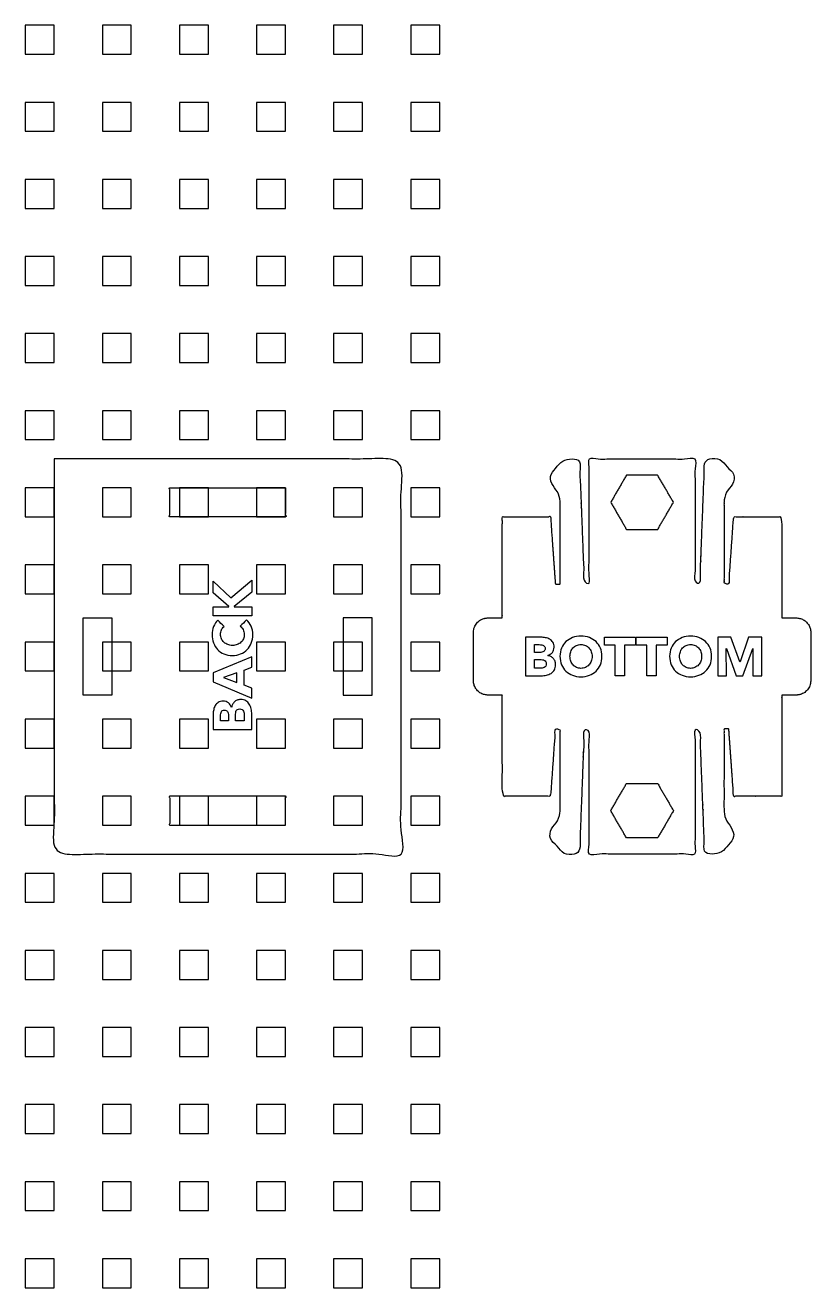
# Model space of a CAD drawing. Header units: millimetres. Extents: x -66 to 104, y -66 to 66.
# Drawn here: x 22.5 to 104, y -65.5 to 65.5 of the extents above; entities that cross this region are included whole.
import ezdxf

# ---------------------------------------------------------------- set-up
doc = ezdxf.new("R2010")
doc.units = ezdxf.units.MM
doc.header["$MEASUREMENT"] = 0
for name, color, linetype, true_color in [('cut', 1, 'Continuous', 0xff0000), ('documentation', 5, 'Continuous', 0x0000ff), ('grid', 96, 'Continuous', 0x007f00)]:
    doc.layers.add(name, color=color, linetype=linetype, true_color=true_color)

msp = doc.modelspace()

# ---------------------------------------------------------------- linework, layer by layer
at = {"layer": 'cut'}
for points in [[(31.5, -4), (28.5, -4), (28.5, 4), (31.5, 4)], [(55.5, -4), (58.5, -4), (58.5, 4), (55.5, 4)]]:
    msp.add_lwpolyline(points, close=True, dxfattribs=at)
for points, knots in [([(25.5, 20.5), (43.5, 20.5), (61.5, 20.5), (61.5, 0), (61.5, -20.5), (43.5, -20.5), (25.5, -20.5), (25.5, 0), (25.5, 20.5)], [1600.597344, 1600.597344, 1600.597344, 1661.597344, 1661.597344, 1734.597344, 1734.597344, 1795.597344, 1795.597344, 1868.597344, 1868.597344, 1868.597344]), ([(84.88, 18.81), (86.5, 18.81), (88.12, 18.81), (88.94, 17.41), (89.75, 16), (88.94, 14.59), (88.12, 13.19), (86.5, 13.19), (84.88, 13.19), (84.06, 14.59), (83.25, 16), (84.06, 17.41), (84.88, 18.81)], [32.5, 32.5, 32.5, 35.75, 35.75, 39, 39, 42.25, 42.25, 45.5, 45.5, 48.75, 48.75, 52, 52, 52]), ([(49.5, 17.5), (43.5, 17.5), (37.5, 17.5), (37.5, 16), (37.5, 14.5), (43.5, 14.5), (49.5, 14.5), (49.5, 16), (49.5, 17.5)], [0, 0, 0, 12, 12, 15, 15, 27, 27, 30, 30, 30]), ([(84.88, -18.81), (86.5, -18.81), (88.12, -18.81), (88.94, -17.41), (89.75, -16), (88.94, -14.59), (88.12, -13.19), (86.5, -13.19), (84.88, -13.19), (84.06, -14.59), (83.25, -16), (84.06, -17.41), (84.88, -18.81)], [32.5, 32.5, 32.5, 35.75, 35.75, 39, 39, 42.25, 42.25, 45.5, 45.5, 48.75, 48.75, 52, 52, 52]), ([(49.5, -17.5), (43.5, -17.5), (37.5, -17.5), (37.5, -16), (37.5, -14.5), (43.5, -14.5), (49.5, -14.5), (49.5, -16), (49.5, -17.5)], [0, 0, 0, 12, 12, 15, 15, 27, 27, 30, 30, 30])]:
    msp.add_open_spline(points, degree=2, knots=knots, dxfattribs=at)
msp.add_rational_spline([(72, 4), (71.25, 4), (70.5, 4), (69, 4), (69, 2.5), (69, 0), (69, -2.5), (69, -4), (70.5, -4), (71.25, -4), (72, -4), (72, -5.25), (72, -14.5), (74.5, -14.5), (77, -14.5), (77.25, -11), (77.5, -7.5), (77.75, -7.5), (78, -7.5), (78, -12), (78, -16.5), (77.75, -17), (77.5, -17.5), (77.25, -17.75), (77, -18), (77, -18.5), (77, -19), (77.75, -19.75), (78.5, -20.5), (79.25, -20.5), (80, -20.5), (80.25, -14), (80.5, -7.5), (80.75, -7.5), (81, -7.5), (81, -14), (81, -20.5), (86.5, -20.5), (92, -20.5), (92, -14), (92, -7.5), (92.25, -7.5), (92.5, -7.5), (92.75, -14), (93, -20.5), (93.75, -20.5), (94.5, -20.5), (95.25, -19.75), (96, -19), (96, -18.5), (96, -18), (95.75, -17.75), (95.5, -17.5), (95.25, -17), (95, -16.5), (95, -12), (95, -7.5), (95.25, -7.5), (95.5, -7.5), (95.75, -11), (96, -14.5), (98.5, -14.5), (101, -14.5), (101, -5.25), (101, -4), (101.75, -4), (102.5, -4), (104, -4), (104, -2.5), (104, 0), (104, 2.5), (104, 4), (102.5, 4), (101.75, 4), (101, 4), (101, 5.25), (101, 14.5), (98.5, 14.5), (96, 14.5), (95.75, 11), (95.5, 7.5), (95.25, 7.5), (95, 7.5), (95, 12), (95, 16.5), (95.25, 17), (95.5, 17.5), (95.75, 17.75), (96, 18), (96, 18.5), (96, 19), (95.25, 19.75), (94.5, 20.5), (93.75, 20.5), (93, 20.5), (92.75, 14), (92.5, 7.5), (92.25, 7.5), (92, 7.5), (92, 14), (92, 20.5), (86.5, 20.5), (81, 20.5), (81, 14), (81, 7.5), (80.75, 7.5), (80.5, 7.5), (80.25, 14), (80, 20.5), (79.25, 20.5), (78.5, 20.5), (77.75, 19.75), (77, 19), (77, 18.5), (77, 18), (77.25, 17.75), (77.5, 17.5), (77.75, 17), (78, 16.5), (78, 12), (78, 7.5), (77.75, 7.5), (77.5, 7.5), (77.25, 11), (77, 14.5), (74.5, 14.5), (72, 14.5), (72, 5.25), (72, 4)], [1, 1, 1, 0.707106781187, 1, 1, 1, 0.707106781187, 1, 1, 1, 1, 1, 1, 1, 1, 1, 1, 1, 1, 1, 1, 1, 1, 1, 1, 1, 1, 1, 1, 1, 1, 1, 1, 1, 1, 1, 1, 1, 1, 1, 1, 1, 1, 1, 1, 1, 1, 1, 1, 1, 1, 1, 1, 1, 1, 1, 1, 1, 1, 1, 1, 1, 1, 1, 1, 1, 0.707106781187, 1, 1, 1, 0.707106781187, 1, 1, 1, 1, 1, 1, 1, 1, 1, 1, 1, 1, 1, 1, 1, 1, 1, 1, 1, 1, 1, 1, 1, 1, 1, 1, 1, 1, 1, 1, 1, 1, 1, 1, 1, 1, 1, 1, 1, 1, 1, 1, 1, 1, 1, 1, 1, 1, 1, 1, 1, 1, 1, 1, 1, 1, 1], degree=2, knots=[1522.703415, 1522.703415, 1522.703415, 1524.203415, 1524.203415, 1526.55961, 1526.55961, 1531.55961, 1531.55961, 1533.915804, 1533.915804, 1535.415804, 1535.415804, 1553.915804, 1553.915804, 1574.918274, 1574.918274, 1581.936108, 1581.936108, 1582.436108, 1582.436108, 1591.436109, 1591.436109, 1592.554143, 1592.554143, 1593.261249, 1593.261249, 1594.261249, 1594.261249, 1596.382568, 1596.382568, 1597.882568, 1597.882568, 1610.89218, 1610.89218, 1611.39218, 1611.39218, 1624.392179, 1624.392179, 1635.392179, 1635.392179, 1648.392179, 1648.392179, 1648.892178, 1648.892178, 1661.901789, 1661.901789, 1663.401789, 1663.401789, 1665.523109, 1665.523109, 1666.523109, 1666.523109, 1667.230216, 1667.230216, 1668.34825, 1668.34825, 1677.34825, 1677.34825, 1677.84825, 1677.84825, 1684.866085, 1684.866085, 1705.863616, 1705.863616, 1724.363616, 1724.363616, 1725.863616, 1725.863616, 1728.21981, 1728.21981, 1733.21981, 1733.21981, 1735.576005, 1735.576005, 1737.076005, 1737.076005, 1755.576005, 1755.576005, 1776.573536, 1776.573536, 1783.59137, 1783.59137, 1784.09137, 1784.09137, 1793.091371, 1793.091371, 1794.209405, 1794.209405, 1794.916511, 1794.916511, 1795.916511, 1795.916511, 1798.037831, 1798.037831, 1799.537832, 1799.537832, 1812.547443, 1812.547443, 1813.047442, 1813.047442, 1826.047441, 1826.047441, 1837.047442, 1837.047442, 1850.047441, 1850.047441, 1850.547441, 1850.547441, 1863.557052, 1863.557052, 1865.057053, 1865.057053, 1867.178372, 1867.178372, 1868.178372, 1868.178372, 1868.885478, 1868.885478, 1870.003512, 1870.003512, 1879.003512, 1879.003512, 1879.503512, 1879.503512, 1886.521347, 1886.521347, 1907.523817, 1907.523817, 1926.023817, 1926.023817, 1926.023817], dxfattribs=at)
at = {"layer": 'documentation'}
for p, q in [((43.84, 6.1), (46, 7.93)), ((46, 7.93), (46, 6.67)), ((42, 6.62), (42, 7.82)), ((42, 7.82), (43.84, 6.1)), ((43.63, 5.19), (42, 6.62)), ((46, 6.67), (44.16, 5.18)), ((42, 4.22), (42, 5.17)), ((42, 5.17), (43.63, 5.17)), ((46, 4.22), (42, 4.22)), ((43.63, 5.17), (43.63, 5.19)), ((44.16, 5.18), (44.16, 5.17)), ((44.16, 5.17), (46, 5.17)), ((46, 5.17), (46, 4.22)), ((82.59, 1.18), (82.59, 2)), ((82.59, 2), (85.82, 2)), ((85.82, 2), (85.82, 1.18)), ((85.88, 1.18), (85.88, 2)), ((85.88, 2), (89.1, 2)), ((89.1, 2), (89.1, 1.18)), ((95.72, 2), (94.35, 2)), ((94.35, 2), (94.35, -2)), ((96.63, -0.56), (95.72, 2)), ((97.53, 2), (96.66, -0.56)), ((98.92, 2), (97.53, 2)), ((98.92, -2), (98.92, 2)), ((83.72, 1.18), (82.59, 1.18)), ((83.72, -2), (83.72, 1.18)), ((84.69, 1.18), (84.69, -2)), ((85.82, 1.18), (84.69, 1.18)), ((87.01, 1.18), (85.88, 1.18)), ((87.01, -2), (87.01, 1.18)), ((87.97, 1.18), (87.97, -2)), ((89.1, 1.18), (87.97, 1.18)), ((95.26, -2), (95.24, 0.83)), ((95.24, 0.83), (95.25, 0.83)), ((95.25, 0.83), (96.27, -2)), ((96.94, -2), (97.98, 0.83)), ((97.98, 0.83), (98, 0.83)), ((98, 0.83), (97.98, -2)), ((46, -0.05), (42, -1.71)), ((45.21, -1.43), (46, -1.12)), ((46, -1.12), (46, -0.05)), ((96.66, -0.56), (96.63, -0.56)), ((42, -1.71), (42, -2.64)), ((44.44, -1.69), (43.07, -2.19)), ((43.07, -2.19), (44.44, -2.7)), ((44.44, -2.7), (44.44, -1.69)), ((45.21, -2.98), (45.21, -1.43)), ((84.69, -2), (83.72, -2)), ((87.97, -2), (87.01, -2)), ((94.35, -2), (95.26, -2)), ((96.27, -2), (96.94, -2)), ((97.98, -2), (98.92, -2)), ((42, -2.64), (46, -4.32)), ((46, -3.27), (45.21, -2.98)), ((46, -4.32), (46, -3.27))]:
    msp.add_line(p, q, dxfattribs=at)
for points, knots in [([(45.45, 3.81), (45.65, 3.63), (45.81, 3.41), (45.93, 3.15), (46.05, 2.89), (46.11, 2.59), (46.11, 2.25), (46.11, 1.95), (46.06, 1.66), (45.95, 1.4), (45.85, 1.14), (45.71, 0.91), (45.52, 0.72), (45.34, 0.53), (45.11, 0.37), (44.85, 0.27), (44.59, 0.16), (44.31, 0.1), (43.99, 0.1), (43.67, 0.1), (43.38, 0.16), (43.12, 0.27), (42.86, 0.38), (42.64, 0.53), (42.46, 0.73), (42.28, 0.92), (42.14, 1.15), (42.04, 1.42), (41.94, 1.68), (41.89, 1.97), (41.89, 2.27), (41.89, 2.55), (41.94, 2.83), (42.04, 3.1), (42.14, 3.38), (42.29, 3.6), (42.48, 3.77), (42.7, 3.55), (42.92, 3.33), (43.14, 3.11), (43.01, 3.02), (42.92, 2.9), (42.86, 2.76), (42.8, 2.61), (42.77, 2.46), (42.77, 2.31), (42.77, 2.14), (42.8, 1.98), (42.86, 1.84), (42.92, 1.7), (43.01, 1.58), (43.12, 1.47), (43.23, 1.37), (43.36, 1.29), (43.51, 1.24), (43.65, 1.18), (43.82, 1.15), (43.99, 1.15), (44.18, 1.15), (44.34, 1.18), (44.49, 1.24), (44.64, 1.29), (44.77, 1.37), (44.88, 1.47), (44.99, 1.57), (45.07, 1.69), (45.13, 1.83), (45.19, 1.97), (45.22, 2.12), (45.22, 2.29), (45.22, 2.48), (45.18, 2.65), (45.11, 2.79), (45.03, 2.93), (44.93, 3.05), (44.81, 3.14), (45.02, 3.36), (45.24, 3.58), (45.45, 3.81)], [0, 0, 0, 0, 1, 1, 1, 2, 2, 2, 3, 3, 3, 4, 4, 4, 5, 5, 5, 6, 6, 6, 7, 7, 7, 8, 8, 8, 9, 9, 9, 10, 10, 10, 11, 11, 11, 12, 12, 12, 13, 13, 13, 14, 14, 14, 15, 15, 15, 16, 16, 16, 17, 17, 17, 18, 18, 18, 19, 19, 19, 20, 20, 20, 21, 21, 21, 22, 22, 22, 23, 23, 23, 24, 24, 24, 25, 25, 25, 26, 26, 26, 26]), ([(77.53, -0.84), (77.53, -1.05), (77.49, -1.24), (77.4, -1.39), (77.31, -1.54), (77.2, -1.66), (77.06, -1.75), (76.91, -1.84), (76.75, -1.9), (76.57, -1.94), (76.39, -1.98), (76.2, -2), (76.01, -2), (75.47, -2), (74.94, -2), (74.41, -2), (74.41, -0.67), (74.41, 0.67), (74.41, 2), (74.94, 2), (75.47, 2), (76.01, 2), (76.16, 2), (76.32, 1.98), (76.48, 1.95), (76.64, 1.92), (76.79, 1.87), (76.92, 1.79), (77.05, 1.71), (77.16, 1.61), (77.24, 1.47), (77.33, 1.34), (77.37, 1.18), (77.37, 0.97), (77.37, 0.75), (77.31, 0.57), (77.19, 0.42), (77.07, 0.28), (76.91, 0.17), (76.71, 0.11), (76.71, 0.1), (76.71, 0.1), (76.71, 0.1), (76.82, 0.08), (76.93, 0.04), (77.03, -0.01), (77.13, -0.06), (77.22, -0.12), (77.29, -0.2), (77.36, -0.28), (77.42, -0.37), (77.47, -0.48), (77.51, -0.59), (77.53, -0.7), (77.53, -0.84)], [0, 0, 0, 0, 1, 1, 1, 2, 2, 2, 3, 3, 3, 4, 4, 4, 5, 5, 5, 6, 6, 6, 7, 7, 7, 8, 8, 8, 9, 9, 9, 10, 10, 10, 11, 11, 11, 12, 12, 12, 13, 13, 13, 14, 14, 14, 15, 15, 15, 16, 16, 16, 17, 17, 17, 18, 18, 18, 18]), ([(82.34, 0.02), (82.34, -0.3), (82.28, -0.59), (82.18, -0.85), (82.07, -1.11), (81.91, -1.34), (81.72, -1.52), (81.53, -1.71), (81.3, -1.85), (81.03, -1.95), (80.76, -2.06), (80.47, -2.11), (80.16, -2.11), (79.85, -2.11), (79.56, -2.06), (79.29, -1.95), (79.03, -1.85), (78.8, -1.71), (78.6, -1.52), (78.41, -1.34), (78.26, -1.11), (78.15, -0.85), (78.04, -0.59), (77.98, -0.3), (77.98, 0.02), (77.98, 0.34), (78.04, 0.63), (78.15, 0.88), (78.26, 1.14), (78.41, 1.36), (78.6, 1.54), (78.8, 1.72), (79.03, 1.86), (79.29, 1.96), (79.56, 2.06), (79.85, 2.11), (80.16, 2.11), (80.47, 2.11), (80.76, 2.06), (81.03, 1.96), (81.3, 1.86), (81.53, 1.72), (81.72, 1.54), (81.91, 1.36), (82.07, 1.14), (82.18, 0.88), (82.28, 0.63), (82.34, 0.34), (82.34, 0.02)], [0, 0, 0, 0, 1, 1, 1, 2, 2, 2, 3, 3, 3, 4, 4, 4, 5, 5, 5, 6, 6, 6, 7, 7, 7, 8, 8, 8, 9, 9, 9, 10, 10, 10, 11, 11, 11, 12, 12, 12, 13, 13, 13, 14, 14, 14, 15, 15, 15, 16, 16, 16, 16]), ([(93.71, 0.02), (93.71, -0.3), (93.66, -0.59), (93.55, -0.85), (93.44, -1.11), (93.29, -1.34), (93.09, -1.52), (92.9, -1.71), (92.67, -1.85), (92.4, -1.95), (92.13, -2.06), (91.84, -2.11), (91.53, -2.11), (91.22, -2.11), (90.93, -2.06), (90.66, -1.95), (90.4, -1.85), (90.17, -1.71), (89.97, -1.52), (89.78, -1.34), (89.63, -1.11), (89.52, -0.85), (89.41, -0.59), (89.36, -0.3), (89.36, 0.02), (89.36, 0.34), (89.41, 0.63), (89.52, 0.88), (89.63, 1.14), (89.78, 1.36), (89.97, 1.54), (90.17, 1.72), (90.4, 1.86), (90.66, 1.96), (90.93, 2.06), (91.22, 2.11), (91.53, 2.11), (91.84, 2.11), (92.13, 2.06), (92.4, 1.96), (92.67, 1.86), (92.9, 1.72), (93.09, 1.54), (93.29, 1.36), (93.44, 1.14), (93.55, 0.88), (93.66, 0.63), (93.71, 0.34), (93.71, 0.02)], [0, 0, 0, 0, 1, 1, 1, 2, 2, 2, 3, 3, 3, 4, 4, 4, 5, 5, 5, 6, 6, 6, 7, 7, 7, 8, 8, 8, 9, 9, 9, 10, 10, 10, 11, 11, 11, 12, 12, 12, 13, 13, 13, 14, 14, 14, 15, 15, 15, 16, 16, 16, 16]), ([(76.44, 0.84), (76.44, 0.98), (76.38, 1.08), (76.28, 1.14), (76.18, 1.2), (76.02, 1.23), (75.82, 1.23), (75.66, 1.23), (75.5, 1.23), (75.34, 1.23), (75.34, 0.96), (75.34, 0.68), (75.34, 0.41), (75.52, 0.41), (75.69, 0.41), (75.86, 0.41), (76.05, 0.41), (76.19, 0.44), (76.29, 0.52), (76.39, 0.59), (76.44, 0.7), (76.44, 0.84)], [0, 0, 0, 0, 1, 1, 1, 2, 2, 2, 3, 3, 3, 4, 4, 4, 5, 5, 5, 6, 6, 6, 7, 7, 7, 7]), ([(81.31, 0.02), (81.31, 0.19), (81.28, 0.35), (81.22, 0.5), (81.16, 0.65), (81.09, 0.78), (80.99, 0.89), (80.89, 1), (80.77, 1.08), (80.62, 1.14), (80.48, 1.21), (80.33, 1.24), (80.16, 1.24), (79.99, 1.24), (79.83, 1.21), (79.69, 1.14), (79.56, 1.08), (79.44, 1), (79.33, 0.89), (79.23, 0.78), (79.15, 0.65), (79.1, 0.5), (79.04, 0.35), (79.02, 0.19), (79.02, 0.02), (79.02, -0.16), (79.05, -0.33), (79.1, -0.48), (79.16, -0.64), (79.24, -0.77), (79.34, -0.88), (79.44, -0.98), (79.56, -1.07), (79.69, -1.13), (79.83, -1.19), (79.99, -1.23), (80.16, -1.23), (80.33, -1.23), (80.48, -1.19), (80.62, -1.13), (80.76, -1.07), (80.88, -0.98), (80.98, -0.88), (81.08, -0.77), (81.16, -0.64), (81.22, -0.48), (81.28, -0.33), (81.31, -0.16), (81.31, 0.02)], [0, 0, 0, 0, 1, 1, 1, 2, 2, 2, 3, 3, 3, 4, 4, 4, 5, 5, 5, 6, 6, 6, 7, 7, 7, 8, 8, 8, 9, 9, 9, 10, 10, 10, 11, 11, 11, 12, 12, 12, 13, 13, 13, 14, 14, 14, 15, 15, 15, 16, 16, 16, 16]), ([(92.68, 0.02), (92.68, 0.19), (92.65, 0.35), (92.59, 0.5), (92.54, 0.65), (92.46, 0.78), (92.36, 0.89), (92.26, 1), (92.14, 1.08), (92, 1.14), (91.86, 1.21), (91.7, 1.24), (91.53, 1.24), (91.36, 1.24), (91.21, 1.21), (91.07, 1.14), (90.93, 1.08), (90.81, 1), (90.71, 0.89), (90.6, 0.78), (90.53, 0.65), (90.47, 0.5), (90.42, 0.35), (90.39, 0.19), (90.39, 0.02), (90.39, -0.16), (90.42, -0.33), (90.47, -0.48), (90.53, -0.64), (90.61, -0.77), (90.71, -0.88), (90.81, -0.98), (90.93, -1.07), (91.07, -1.13), (91.21, -1.19), (91.36, -1.23), (91.53, -1.23), (91.7, -1.23), (91.85, -1.19), (91.99, -1.13), (92.13, -1.07), (92.25, -0.98), (92.36, -0.88), (92.46, -0.77), (92.54, -0.64), (92.59, -0.48), (92.65, -0.33), (92.68, -0.16), (92.68, 0.02)], [0, 0, 0, 0, 1, 1, 1, 2, 2, 2, 3, 3, 3, 4, 4, 4, 5, 5, 5, 6, 6, 6, 7, 7, 7, 8, 8, 8, 9, 9, 9, 10, 10, 10, 11, 11, 11, 12, 12, 12, 13, 13, 13, 14, 14, 14, 15, 15, 15, 16, 16, 16, 16]), ([(76.56, -0.75), (76.56, -0.58), (76.5, -0.47), (76.38, -0.4), (76.25, -0.34), (76.09, -0.31), (75.88, -0.31), (75.7, -0.31), (75.52, -0.31), (75.34, -0.31), (75.34, -0.61), (75.34, -0.92), (75.34, -1.22), (75.53, -1.22), (75.71, -1.22), (75.89, -1.22), (75.96, -1.22), (76.04, -1.21), (76.12, -1.2), (76.2, -1.19), (76.28, -1.16), (76.34, -1.13), (76.41, -1.1), (76.46, -1.05), (76.5, -0.99), (76.54, -0.92), (76.56, -0.84), (76.56, -0.75)], [0, 0, 0, 0, 1, 1, 1, 2, 2, 2, 3, 3, 3, 4, 4, 4, 5, 5, 5, 6, 6, 6, 7, 7, 7, 8, 8, 8, 9, 9, 9, 9]), ([(44.84, -4.47), (45.05, -4.47), (45.24, -4.51), (45.39, -4.6), (45.54, -4.69), (45.66, -4.8), (45.75, -4.94), (45.84, -5.09), (45.9, -5.25), (45.94, -5.43), (45.98, -5.61), (46, -5.8), (46, -5.99), (46, -6.53), (46, -7.06), (46, -7.59), (44.67, -7.59), (43.33, -7.59), (42, -7.59), (42, -7.06), (42, -6.53), (42, -5.99), (42, -5.84), (42.02, -5.68), (42.05, -5.52), (42.08, -5.36), (42.13, -5.21), (42.21, -5.08), (42.29, -4.95), (42.39, -4.84), (42.53, -4.76), (42.66, -4.67), (42.82, -4.63), (43.03, -4.63), (43.25, -4.63), (43.43, -4.69), (43.58, -4.81), (43.72, -4.93), (43.83, -5.09), (43.89, -5.29), (43.9, -5.29), (43.9, -5.29), (43.9, -5.29), (43.92, -5.18), (43.96, -5.07), (44.01, -4.97), (44.06, -4.87), (44.12, -4.78), (44.2, -4.71), (44.28, -4.64), (44.37, -4.58), (44.48, -4.53), (44.59, -4.49), (44.7, -4.47), (44.84, -4.47)], [0, 0, 0, 0, 1, 1, 1, 2, 2, 2, 3, 3, 3, 4, 4, 4, 5, 5, 5, 6, 6, 6, 7, 7, 7, 8, 8, 8, 9, 9, 9, 10, 10, 10, 11, 11, 11, 12, 12, 12, 13, 13, 13, 14, 14, 14, 15, 15, 15, 16, 16, 16, 17, 17, 17, 18, 18, 18, 18]), ([(43.16, -5.56), (43.02, -5.56), (42.92, -5.62), (42.86, -5.72), (42.8, -5.82), (42.77, -5.98), (42.77, -6.18), (42.77, -6.34), (42.77, -6.5), (42.77, -6.66), (43.04, -6.66), (43.32, -6.66), (43.59, -6.66), (43.59, -6.48), (43.59, -6.31), (43.59, -6.14), (43.59, -5.95), (43.56, -5.81), (43.48, -5.71), (43.41, -5.61), (43.3, -5.56), (43.16, -5.56)], [0, 0, 0, 0, 1, 1, 1, 2, 2, 2, 3, 3, 3, 4, 4, 4, 5, 5, 5, 6, 6, 6, 7, 7, 7, 7]), ([(44.75, -5.44), (44.58, -5.44), (44.47, -5.5), (44.4, -5.62), (44.34, -5.75), (44.31, -5.91), (44.31, -6.12), (44.31, -6.3), (44.31, -6.48), (44.31, -6.66), (44.61, -6.66), (44.92, -6.66), (45.22, -6.66), (45.22, -6.47), (45.22, -6.29), (45.22, -6.11), (45.22, -6.04), (45.21, -5.96), (45.2, -5.88), (45.19, -5.8), (45.16, -5.72), (45.13, -5.66), (45.1, -5.59), (45.05, -5.54), (44.99, -5.5), (44.92, -5.46), (44.84, -5.44), (44.75, -5.44)], [0, 0, 0, 0, 1, 1, 1, 2, 2, 2, 3, 3, 3, 4, 4, 4, 5, 5, 5, 6, 6, 6, 7, 7, 7, 8, 8, 8, 9, 9, 9, 9])]:
    msp.add_open_spline(points, degree=3, knots=knots, dxfattribs=at)
at = {"layer": 'grid'}
for points in [[(22.5, 62.5), (25.5, 62.5), (25.5, 65.5), (22.5, 65.5)], [(30.5, 62.5), (33.5, 62.5), (33.5, 65.5), (30.5, 65.5)], [(38.5, 62.5), (41.5, 62.5), (41.5, 65.5), (38.5, 65.5)], [(46.5, 62.5), (49.5, 62.5), (49.5, 65.5), (46.5, 65.5)], [(54.5, 62.5), (57.5, 62.5), (57.5, 65.5), (54.5, 65.5)], [(62.5, 62.5), (65.5, 62.5), (65.5, 65.5), (62.5, 65.5)], [(22.5, 54.5), (25.5, 54.5), (25.5, 57.5), (22.5, 57.5)], [(30.5, 54.5), (33.5, 54.5), (33.5, 57.5), (30.5, 57.5)], [(38.5, 54.5), (41.5, 54.5), (41.5, 57.5), (38.5, 57.5)], [(46.5, 54.5), (49.5, 54.5), (49.5, 57.5), (46.5, 57.5)], [(54.5, 54.5), (57.5, 54.5), (57.5, 57.5), (54.5, 57.5)], [(62.5, 54.5), (65.5, 54.5), (65.5, 57.5), (62.5, 57.5)], [(22.5, 46.5), (25.5, 46.5), (25.5, 49.5), (22.5, 49.5)], [(30.5, 46.5), (33.5, 46.5), (33.5, 49.5), (30.5, 49.5)], [(38.5, 46.5), (41.5, 46.5), (41.5, 49.5), (38.5, 49.5)], [(46.5, 46.5), (49.5, 46.5), (49.5, 49.5), (46.5, 49.5)], [(54.5, 46.5), (57.5, 46.5), (57.5, 49.5), (54.5, 49.5)], [(62.5, 46.5), (65.5, 46.5), (65.5, 49.5), (62.5, 49.5)], [(22.5, 38.5), (25.5, 38.5), (25.5, 41.5), (22.5, 41.5)], [(30.5, 38.5), (33.5, 38.5), (33.5, 41.5), (30.5, 41.5)], [(38.5, 38.5), (41.5, 38.5), (41.5, 41.5), (38.5, 41.5)], [(46.5, 38.5), (49.5, 38.5), (49.5, 41.5), (46.5, 41.5)], [(54.5, 38.5), (57.5, 38.5), (57.5, 41.5), (54.5, 41.5)], [(62.5, 38.5), (65.5, 38.5), (65.5, 41.5), (62.5, 41.5)], [(22.5, 30.5), (25.5, 30.5), (25.5, 33.5), (22.5, 33.5)], [(30.5, 30.5), (33.5, 30.5), (33.5, 33.5), (30.5, 33.5)], [(38.5, 30.5), (41.5, 30.5), (41.5, 33.5), (38.5, 33.5)], [(46.5, 30.5), (49.5, 30.5), (49.5, 33.5), (46.5, 33.5)], [(54.5, 30.5), (57.5, 30.5), (57.5, 33.5), (54.5, 33.5)], [(62.5, 30.5), (65.5, 30.5), (65.5, 33.5), (62.5, 33.5)], [(22.5, 22.5), (25.5, 22.5), (25.5, 25.5), (22.5, 25.5)], [(30.5, 22.5), (33.5, 22.5), (33.5, 25.5), (30.5, 25.5)], [(38.5, 22.5), (41.5, 22.5), (41.5, 25.5), (38.5, 25.5)], [(46.5, 22.5), (49.5, 22.5), (49.5, 25.5), (46.5, 25.5)], [(54.5, 22.5), (57.5, 22.5), (57.5, 25.5), (54.5, 25.5)], [(62.5, 22.5), (65.5, 22.5), (65.5, 25.5), (62.5, 25.5)], [(22.5, 14.5), (25.5, 14.5), (25.5, 17.5), (22.5, 17.5)], [(30.5, 14.5), (33.5, 14.5), (33.5, 17.5), (30.5, 17.5)], [(38.5, 14.5), (41.5, 14.5), (41.5, 17.5), (38.5, 17.5)], [(46.5, 14.5), (49.5, 14.5), (49.5, 17.5), (46.5, 17.5)], [(54.5, 14.5), (57.5, 14.5), (57.5, 17.5), (54.5, 17.5)], [(62.5, 14.5), (65.5, 14.5), (65.5, 17.5), (62.5, 17.5)], [(22.5, 6.5), (25.5, 6.5), (25.5, 9.5), (22.5, 9.5)], [(30.5, 6.5), (33.5, 6.5), (33.5, 9.5), (30.5, 9.5)], [(38.5, 6.5), (41.5, 6.5), (41.5, 9.5), (38.5, 9.5)], [(46.5, 6.5), (49.5, 6.5), (49.5, 9.5), (46.5, 9.5)], [(54.5, 6.5), (57.5, 6.5), (57.5, 9.5), (54.5, 9.5)], [(62.5, 6.5), (65.5, 6.5), (65.5, 9.5), (62.5, 9.5)], [(22.5, -1.5), (25.5, -1.5), (25.5, 1.5), (22.5, 1.5)], [(30.5, -1.5), (33.5, -1.5), (33.5, 1.5), (30.5, 1.5)], [(38.5, -1.5), (41.5, -1.5), (41.5, 1.5), (38.5, 1.5)], [(46.5, -1.5), (49.5, -1.5), (49.5, 1.5), (46.5, 1.5)], [(54.5, -1.5), (57.5, -1.5), (57.5, 1.5), (54.5, 1.5)], [(62.5, -1.5), (65.5, -1.5), (65.5, 1.5), (62.5, 1.5)], [(22.5, -9.5), (25.5, -9.5), (25.5, -6.5), (22.5, -6.5)], [(30.5, -9.5), (33.5, -9.5), (33.5, -6.5), (30.5, -6.5)], [(38.5, -9.5), (41.5, -9.5), (41.5, -6.5), (38.5, -6.5)], [(46.5, -9.5), (49.5, -9.5), (49.5, -6.5), (46.5, -6.5)], [(54.5, -9.5), (57.5, -9.5), (57.5, -6.5), (54.5, -6.5)], [(62.5, -9.5), (65.5, -9.5), (65.5, -6.5), (62.5, -6.5)], [(22.5, -17.5), (25.5, -17.5), (25.5, -14.5), (22.5, -14.5)], [(30.5, -17.5), (33.5, -17.5), (33.5, -14.5), (30.5, -14.5)], [(38.5, -17.5), (41.5, -17.5), (41.5, -14.5), (38.5, -14.5)], [(46.5, -17.5), (49.5, -17.5), (49.5, -14.5), (46.5, -14.5)], [(54.5, -17.5), (57.5, -17.5), (57.5, -14.5), (54.5, -14.5)], [(62.5, -17.5), (65.5, -17.5), (65.5, -14.5), (62.5, -14.5)], [(22.5, -25.5), (25.5, -25.5), (25.5, -22.5), (22.5, -22.5)], [(30.5, -25.5), (33.5, -25.5), (33.5, -22.5), (30.5, -22.5)], [(38.5, -25.5), (41.5, -25.5), (41.5, -22.5), (38.5, -22.5)], [(46.5, -25.5), (49.5, -25.5), (49.5, -22.5), (46.5, -22.5)], [(54.5, -25.5), (57.5, -25.5), (57.5, -22.5), (54.5, -22.5)], [(62.5, -25.5), (65.5, -25.5), (65.5, -22.5), (62.5, -22.5)], [(22.5, -33.5), (25.5, -33.5), (25.5, -30.5), (22.5, -30.5)], [(30.5, -33.5), (33.5, -33.5), (33.5, -30.5), (30.5, -30.5)], [(38.5, -33.5), (41.5, -33.5), (41.5, -30.5), (38.5, -30.5)], [(46.5, -33.5), (49.5, -33.5), (49.5, -30.5), (46.5, -30.5)], [(54.5, -33.5), (57.5, -33.5), (57.5, -30.5), (54.5, -30.5)], [(62.5, -33.5), (65.5, -33.5), (65.5, -30.5), (62.5, -30.5)], [(22.5, -41.5), (25.5, -41.5), (25.5, -38.5), (22.5, -38.5)], [(30.5, -41.5), (33.5, -41.5), (33.5, -38.5), (30.5, -38.5)], [(38.5, -41.5), (41.5, -41.5), (41.5, -38.5), (38.5, -38.5)], [(46.5, -41.5), (49.5, -41.5), (49.5, -38.5), (46.5, -38.5)], [(54.5, -41.5), (57.5, -41.5), (57.5, -38.5), (54.5, -38.5)], [(62.5, -41.5), (65.5, -41.5), (65.5, -38.5), (62.5, -38.5)], [(22.5, -49.5), (25.5, -49.5), (25.5, -46.5), (22.5, -46.5)], [(30.5, -49.5), (33.5, -49.5), (33.5, -46.5), (30.5, -46.5)], [(38.5, -49.5), (41.5, -49.5), (41.5, -46.5), (38.5, -46.5)], [(46.5, -49.5), (49.5, -49.5), (49.5, -46.5), (46.5, -46.5)], [(54.5, -49.5), (57.5, -49.5), (57.5, -46.5), (54.5, -46.5)], [(62.5, -49.5), (65.5, -49.5), (65.5, -46.5), (62.5, -46.5)], [(22.5, -57.5), (25.5, -57.5), (25.5, -54.5), (22.5, -54.5)], [(30.5, -57.5), (33.5, -57.5), (33.5, -54.5), (30.5, -54.5)], [(38.5, -57.5), (41.5, -57.5), (41.5, -54.5), (38.5, -54.5)], [(46.5, -57.5), (49.5, -57.5), (49.5, -54.5), (46.5, -54.5)], [(54.5, -57.5), (57.5, -57.5), (57.5, -54.5), (54.5, -54.5)], [(62.5, -57.5), (65.5, -57.5), (65.5, -54.5), (62.5, -54.5)], [(22.5, -65.5), (25.5, -65.5), (25.5, -62.5), (22.5, -62.5)], [(30.5, -65.5), (33.5, -65.5), (33.5, -62.5), (30.5, -62.5)], [(38.5, -65.5), (41.5, -65.5), (41.5, -62.5), (38.5, -62.5)], [(46.5, -65.5), (49.5, -65.5), (49.5, -62.5), (46.5, -62.5)], [(54.5, -65.5), (57.5, -65.5), (57.5, -62.5), (54.5, -62.5)], [(62.5, -65.5), (65.5, -65.5), (65.5, -62.5), (62.5, -62.5)]]:
    msp.add_lwpolyline(points, close=True, dxfattribs=at)

doc.saveas('drawing.dxf')
